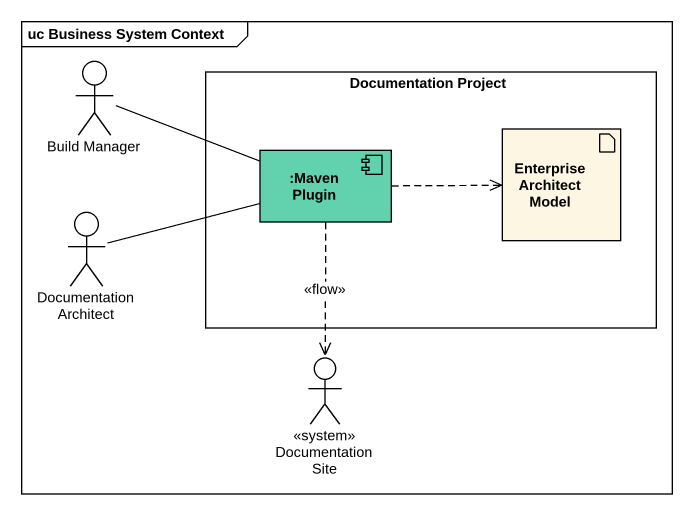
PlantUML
@startuml
mainframe uc Business System Context
actor "Build Manager" as Build_Manager
rectangle "Documentation Project" as Documentation_Project {
  component ":Maven Plugin" as Maven_Plugin #61D2AD
  artifact "Enterprise Architect Model" as Enterprise_Architect_Model
}
actor "Documentation Architect" as Documentation_Architect
actor "Documentation Site" as Documentation_Site <<system>>
Build_Manager -right- Maven_Plugin
Maven_Plugin .right.> Enterprise_Architect_Model
Maven_Plugin ..> Documentation_Site : <<flow>>
Documentation_Architect -right- Maven_Plugin
@enduml
